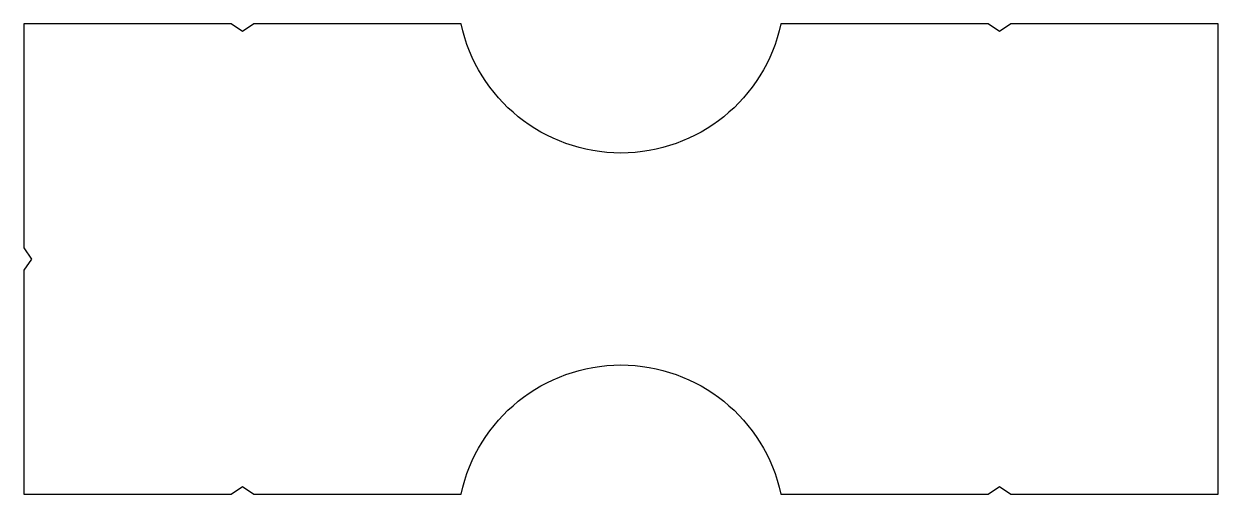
# Model space of a CAD drawing. Extents: x 115.9 to 195.9, y 205.3 to 236.8.
import ezdxf

# ---------------------------------------------------------------- set-up
doc = ezdxf.new("R2010")
doc.units = 0
doc.header["$LTSCALE"] = 15
doc.layers.get('0').update_dxf_attribs({"linetype": 'CONTINUOUS'})

msp = doc.modelspace()

# ---------------------------------------------------------------- linework, layer by layer
msp.add_lwpolyline([(130.52, 236.261), (129.77, 236.761), (115.877, 236.761), (115.877, 221.761), (116.377, 221.011), (115.877, 220.261), (115.877, 205.261), (129.77, 205.261), (130.52, 205.761), (131.27, 205.261), (145.164, 205.261, -0.807495), (166.589, 205.261), (180.483, 205.261), (181.233, 205.761), (181.983, 205.261), (195.877, 205.261), (195.877, 236.761), (181.983, 236.761), (181.233, 236.261), (180.483, 236.761), (166.589, 236.761, -0.807495), (145.164, 236.761), (131.27, 236.761)], format="xyb", close=True)

doc.saveas('drawing.dxf')
